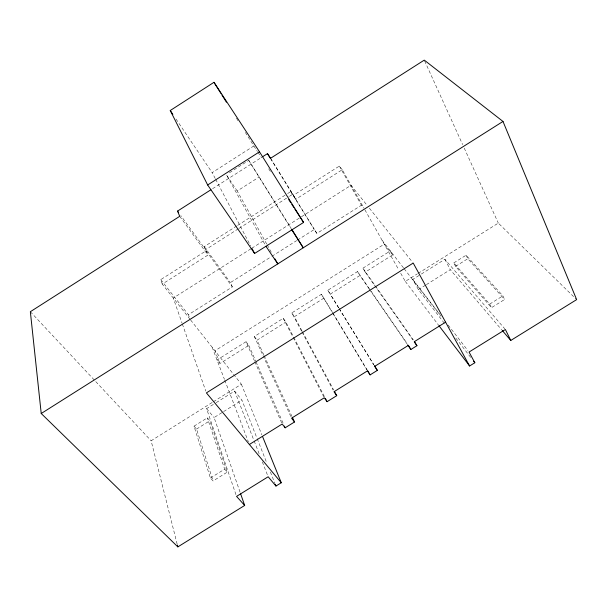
<?xml version="1.0" encoding="UTF-8"?>
<svg xmlns="http://www.w3.org/2000/svg" width="607" height="607" viewBox="0 0 607 607"><rect width="100%" height="100%" fill="white"/><g stroke="black" fill="none" stroke-linecap="round" stroke-linejoin="round"><path stroke-width="0.46" stroke-dasharray="3.04 2.28" d="M215.219 178.473L212.154 172.638L253.825 145.976L245.357 132.447M229.469 172.729L248.771 160.385L291.261 228.452M212.556 188.716L261.898 157.19M266.716 244.014L237.208 191.008L259.303 176.91M190.082 319.312L162.266 284.106L207.958 255.069L204.248 246.617L236.806 225.91M237.595 225.402L286.83 194.088M287.627 193.58L290.799 191.562L295.882 199.195L342.272 169.717L363.995 208.201M238.316 228.831L205.576 249.652L180.84 215.629M239.12 228.323L288.628 196.835M289.433 196.327L292.627 194.301L270.919 159.209M162.266 284.106L160.749 279.637L206.084 250.812L232.344 286.914L188.405 314.722L189.521 317.78M342.272 169.717L339.343 166.09L293.325 195.348L316.869 233.429L361.453 205.212L363.456 207.753M250.957 248.771L173.276 298.045L182.024 323.099M251.753 248.263L300.609 217.283M301.406 216.775L351.058 185.279L367.038 205.28M232.344 286.914L230.372 282.589L271.117 256.791M271.913 256.291L296.679 240.607M297.483 240.099L314.259 229.476L316.869 233.429M246.047 341.726L217.025 359.981L219.878 363.563L248.794 345.375L246.047 341.726L254.416 360.778M290.791 416.455L254.341 336.506L283.249 318.311L285.874 322.059L324.479 396.659M301.573 331.179L291.808 312.924L321.414 294.296L332.173 311.869M338.676 307.886L327.81 290.275L357.546 271.564L407.335 343.797M362.91 268.188L390.362 250.919L392.615 254.925L365.255 272.126L362.91 268.188L374.853 285.184M263.757 354.814L257.057 340.178L285.874 322.059M301.975 330.823L294.403 316.687L323.903 298.136M338.698 307.772L330.284 294.122L359.913 275.495L369.033 288.735M177.161 544.138L151.135 440.773L212.617 402.229M213.414 401.728L241.358 384.208L234.909 376.037M400.734 273.309L405.309 281.413L417.335 273.871M418.132 273.37L498.309 223.103L575.975 298.955M235.941 494.599L206.577 408.67L215.394 403.147M216.198 402.638L234.636 391.083L241.905 400.134L256.852 437.829M444.316 323.205L418.405 289.63L412.737 279.44L420.583 274.523M421.364 274.038L444.885 259.288L504.758 328.782M453.793 262.914L466.07 255.228L502.899 295.875L504.629 299.471L491.473 307.666L455.561 266.367L453.793 262.914L489.697 304.092L491.473 307.666M194.005 426.175L207.313 417.836L209.817 420.772L227.299 472.117L213.072 480.972L210.401 478.035L194.005 426.175L196.554 429.073L213.072 480.972M240.046 492.125L214.089 417.548L222.83 412.077M223.626 411.576L241.905 400.134M418.405 289.63L425.575 285.146M426.372 284.645L450.265 269.683L501.617 329.73M455.561 266.367L467.8 258.711L504.629 299.471M196.554 429.073L209.817 420.772M210.401 478.035L224.673 469.143L207.313 417.836M489.697 304.092L502.899 295.875M30.35 311.717L151.135 440.773M224.673 469.143L227.299 472.117M206.577 408.67L214.089 417.548M369.413 208.247L412.623 262.323M190.659 320.041L234.317 375.293M160.749 279.637L188.405 314.722M412.737 279.44L440.022 314.623M448.156 325.102L467.891 350.55M382.038 240.182L403.594 267.99M404.171 268.726L440.993 316.232M392.615 254.925L384.277 244.151L214.954 350.793L219.878 363.563M455.834 338.122L471.381 358.267M405.309 281.413L438.307 324.821M254.341 336.506L257.057 340.178M179.725 216.312L207.958 255.069M204.248 246.617L230.372 282.589M375.399 285.95L413.405 340.019M365.255 272.126L413.671 341.066M369.564 289.509L407.122 344.032M291.808 312.924L294.403 316.687M176.007 119.055L212.154 172.638M237.208 191.008L226.381 174.702L265.509 245.456M253.825 145.976L257.414 151.492M257.929 152.281L261.518 157.797M268.696 168.837L270.752 171.986M327.81 290.275L330.284 294.122M236.389 118.122L238.384 121.301M270.585 158.275L295.882 199.195M290.799 191.562L314.259 229.476M248.771 160.385L290.821 228.293M339.199 308.576L373.866 364.761M339.169 308.69L373.745 364.739M357.546 271.564L359.913 275.495M332.659 312.673L367.197 370.027M321.414 294.296L332.568 312.833M333.053 313.637L367.007 370.05M364.913 209.84L398.905 270.069M339.343 166.09L361.453 205.212M267.171 244.841L271.321 252.3M302.423 331.657L333.615 389.853M302.02 332.006L333.091 390.089M215.66 179.308L250.668 245.972M444.885 259.288L450.265 269.683M283.249 318.311L292.749 336.718M293.181 337.553L323.857 396.948M466.07 255.228L467.8 258.711M264.151 355.679L292.134 416.819M424.657 60.981L462.655 144.625M464.226 148.078L498.309 223.103M248.794 345.375L255.684 360.99M256.063 361.863L283.241 423.474M254.796 361.651L281.815 423.155M241.358 384.208L261.845 434.787M257.201 438.709L266.928 463.255M270.403 472.018L274.925 483.415M234.636 391.083L253.794 440.045M254.136 440.917L259.265 454.036M262.345 461.904L267.816 475.896M212.147 347.234L224.438 379.345M224.78 380.225L248.369 441.835M182.343 323.994L205.781 391.098"/><path stroke-width="0.91" d="M170.248 110.52L213.983 82.309L259.508 151.826L303.576 222.435L254.606 253.476L207.655 184.983L170.248 110.52L172.866 114.397M207.655 184.983L259.508 151.826M240.66 493.901L244.674 505.441L177.851 546.884L41.223 413.511L30.35 311.717L179.725 216.312L177.548 211.092L210.97 189.733M262.694 156.682L267.467 153.632L270.585 158.275L424.27 60.116L502.991 121.446L576.65 299.615L510.783 340.451L502.224 330.443M41.223 413.511L502.991 121.446M249.378 444.476L282.194 424.02L285.153 427.806L294.501 421.986L292.528 417.684M445.599 322.173L414.49 341.559L416.933 345.709L410.878 349.488L407.654 344.814M294.501 421.986L291.58 418.17L324.29 397.782L327.082 401.69L336.733 395.673L334.503 391.515M336.733 395.673L333.979 391.743L367.493 370.854L370.118 374.876L377.334 370.384L374.36 365.566M244.674 505.441L236.548 496.389L268.157 476.768L275.973 486.04L281.276 482.755L262.55 436.532M438.876 325.572L469.598 365.991L474.833 362.743L469.052 352.045L505.373 329.495L510.783 340.451M281.276 482.755L206.403 392.888L413.215 263.059L469.598 365.991M473.688 361.248L474.833 362.743M177.548 211.092L178.648 212.609M414.209 341.84L416.933 345.709M265.965 246.283L277.778 263.893L275.009 258.923M288.704 199.574L290.753 202.73M291.777 204.301L293.834 207.457M294.858 209.036L303.576 222.435M377.334 370.384L374.731 366.34L408.412 345.353L410.878 349.488M291.815 229.894L303.242 247.785L291.755 229.264M213.983 82.309L220.956 93.448M221.95 95.041L226.434 102.204M267.467 153.632L270.426 158.412M367.683 370.839L370.118 374.876M251.981 248.475L254.606 253.476M325.344 398.336L327.082 401.69M284.387 426.076L285.153 427.806M275.275 484.287L275.973 486.04M177.388 545.048L177.851 546.884"/></g></svg>
